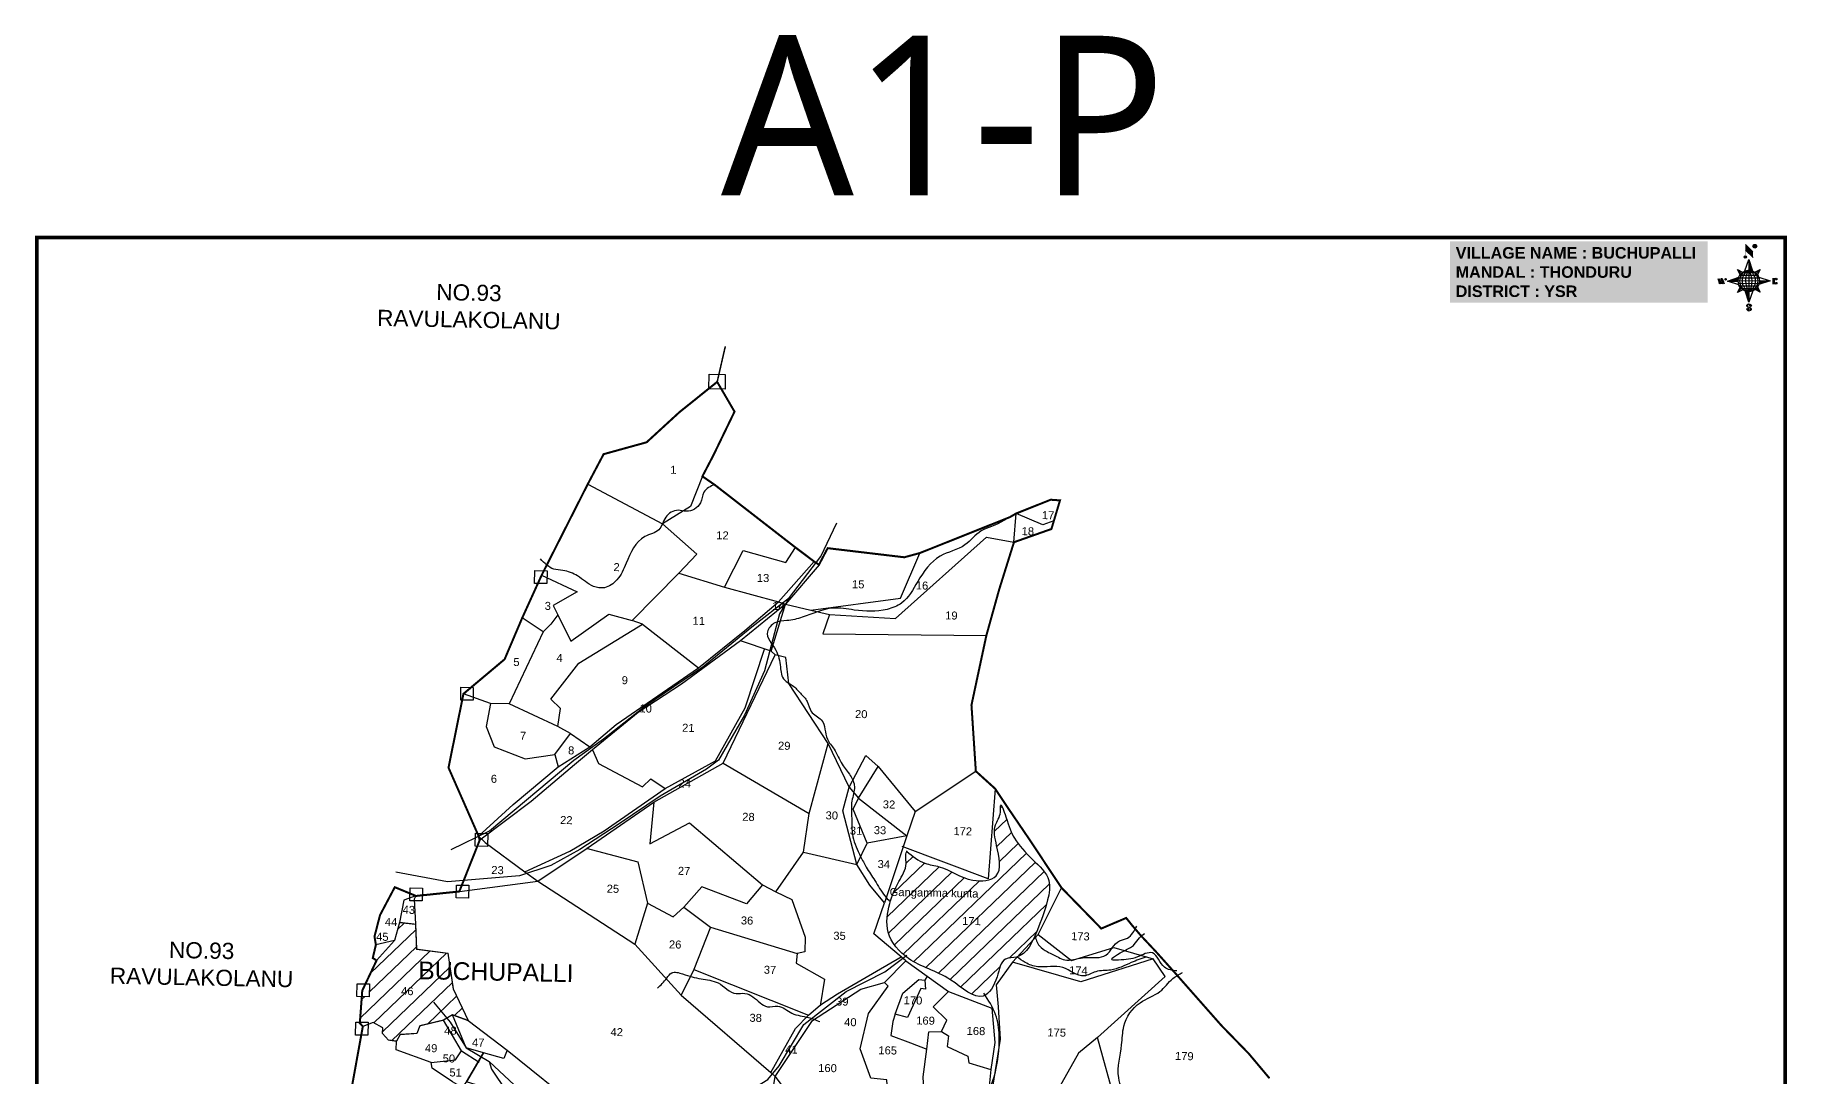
# Model space of a CAD drawing. Header units: inches. Extents: x 203385 to 217778, y 1614706 to 1620457.
# Drawn here: x 203385 to 206848, y 1618396 to 1620457 of the extents above; entities that cross this region are included whole.
import ezdxf
from ezdxf.enums import TextEntityAlignment as Align

# ---------------------------------------------------------------- set-up
doc = ezdxf.new("R2010")
doc.units = ezdxf.units.IN
doc.header["$LTSCALE"] = 15
doc.header["$MEASUREMENT"] = 0
for name, color, linetype in [('bord', 1, 'Continuous'), ('BOUNDRY STONES', 240, 'Continuous'), ('CADAS', 1, 'Continuous'), ('PLOT', 7, 'Continuous'), ('PLOTS NO', 7, 'Continuous'), ('ROADS', 1, 'Continuous'), ('STREAMS', 4, 'Continuous'), ('TEXT', 1, 'Continuous'), ('VILLAGE BOUNADRY', 5, 'Continuous'), ('VILLAGE BOUNDARY', 5, 'Continuous')]:
    doc.layers.add(name, color=color, linetype=linetype)
doc.styles.get("Standard").update_dxf_attribs({"font": 'arial.ttf'})
doc.styles.add('TMS', font='trebuc.ttf')
pattern_1 = [(270.375479083, (-2069700.0438, 9073869.3916), (1.91060089915, 0.0125210085), [])]
pattern_2 = [(0.375479083, (-2069700.0438, 9073869.3916), (-0.0125210085, 1.91060089915), [])]
pattern_3 = [(43.893983, (173863.55, 1904381.154), (-17.407377, 18.0927438), [])]

# ---------------------------------------------------------------- blocks, each defined once
blk = doc.blocks.new('*X14')
at = {"color": 0, "linetype": 'Continuous'}
for p, q in [((6321.6, 240.5), (6322.3, 241.2)), ((6321.6, 240.3), (6322.3, 241)), ((6321.6, 240.1), (6322.3, 240.8)), ((6321.6, 239.9), (6322.4, 240.7)), ((6321.6, 239.8), (6322.4, 240.6)), ((6321.6, 239.6), (6322.5, 240.5)), ((6321.6, 239.4), (6322.5, 240.3)), ((6321.6, 239.2), (6322.6, 240.2)), ((6321.7, 239.1), (6322.6, 240.1)), ((6321.8, 240.8), (6322.4, 241.4)), ((6321.8, 239), (6322.7, 240)), ((6321.8, 239), (6322.8, 239.9)), ((6321.9, 238.9), (6322.9, 239.8)), ((6322, 238.8), (6323, 239.7)), ((6322.1, 241.3), (6322.4, 241.6)), ((6322.1, 238.7), (6323.1, 239.6)), ((6322.2, 238.6), (6323.1, 239.6)), ((6322.3, 238.5), (6323.2, 239.5)), ((6322.4, 238.5), (6323.3, 239.4)), ((6322.5, 238.4), (6323.4, 239.3)), ((6322.7, 238.4), (6323.6, 239.3)), ((6322.8, 238.3), (6323.7, 239.2)), ((6322.9, 238.3), (6323.8, 239.1)), ((6323.1, 238.2), (6323.9, 239.1)), ((6323.2, 238.2), (6324, 239)), ((6323.3, 238.2), (6324.2, 239)), ((6323.5, 238.1), (6324.3, 238.9)), ((6323.7, 238.1), (6324.4, 238.9)), ((6323.8, 238.1), (6324.6, 238.8)), ((6324.1, 238.2), (6324.7, 238.8)), ((6324.3, 238.3), (6324.9, 238.8)), ((6324.6, 238.3), (6325.1, 238.8)), ((6324.8, 238.4), (6325.2, 238.8)), ((6325.1, 238.5), (6325.4, 238.8)), ((6325.4, 238.6), (6325.6, 238.8))]:
    blk.add_line(p, q, dxfattribs=at)
blk = doc.blocks.new('*X13')
at = {"color": 0, "linetype": 'Continuous'}
for p, q in [((6324.4, 240.3), (6324.5, 240.4)), ((6324.6, 240.3), (6324.8, 240.5)), ((6324.7, 240.2), (6325, 240.5)), ((6324.8, 240.2), (6325.2, 240.6)), ((6325, 240.1), (6325.5, 240.6)), ((6325.1, 240.1), (6325.6, 240.6)), ((6325.2, 240), (6325.8, 240.6)), ((6325.3, 240), (6326, 240.6)), ((6325.4, 239.9), (6326.1, 240.6)), ((6325.5, 239.8), (6326.2, 240.5)), ((6325.6, 239.8), (6326.3, 240.5)), ((6325.7, 239.7), (6326.5, 240.4)), ((6325.9, 239.6), (6326.6, 240.3)), ((6326, 239.5), (6326.7, 240.3)), ((6326, 239.4), (6326.8, 240.2)), ((6326.1, 239.3), (6327, 240.2)), ((6326.2, 239.3), (6327.1, 240.1)), ((6326.3, 239.2), (6327.1, 240)), ((6326.4, 239.1), (6327.2, 239.9)), ((6326.5, 239), (6327.3, 239.8)), ((6326.5, 238.9), (6327.4, 239.7)), ((6326.6, 238.8), (6327.5, 239.6)), ((6326.7, 238.7), (6327.5, 239.5)), ((6326.8, 238.6), (6327.6, 239.4)), ((6326.8, 238.5), (6327.7, 239.3)), ((6326.8, 236.5), (6327.4, 237)), ((6326.9, 238.3), (6327.8, 239.2)), ((6326.9, 238.2), (6327.9, 239.1)), ((6326.9, 236.8), (6327.6, 237.4)), ((6327, 238.1), (6327.8, 239)), ((6327, 237.9), (6327.8, 238.8)), ((6327, 237.8), (6327.8, 238.6)), ((6327, 237.6), (6327.8, 238.4)), ((6327, 237.4), (6327.8, 238.2)), ((6327, 237.3), (6327.8, 238)), ((6327, 237.1), (6327.8, 237.9))]:
    blk.add_line(p, q, dxfattribs=at)
blk = doc.blocks.new('sy')
at = {"layer": 'bord', "extrusion": (0.000169932, 0.004808, 0.999988)}
h = blk.add_hatch(dxfattribs=at)
h.set_pattern_fill('LINE', color=8, scale=15.285135, angle=0.3755, style=0)
h.set_pattern_definition(pattern_2)
h.paths.add_polyline_path([(-0.2, 22.9, -0.090992), (8, 21.5), (-0.3, 45.9)])
h = blk.add_hatch(dxfattribs=at)
h.set_pattern_fill('LINE', color=8, scale=15.285135, angle=-89.6245, style=0)
h.set_pattern_definition(pattern_1)
h.paths.add_polyline_path([(-22.9, -0.2, -0.090992), (-21.5, 8), (-45.9, -0.3)])
h = blk.add_hatch(dxfattribs=at)
h.set_pattern_fill('LINE', color=8, scale=15.285135, angle=-89.6245, style=0)
h.set_pattern_definition(pattern_1)
h.paths.add_polyline_path([(45.9, 0.3), (22.9, 0.2, -0.090992), (21.5, -8)])
h = blk.add_hatch(dxfattribs=at)
h.set_pattern_fill('LINE', color=8, scale=15.285135, angle=0.3755, style=0)
h.set_pattern_definition(pattern_2)
h.paths.add_polyline_path([(0.2, -22.9, -0.090992), (-8, -21.5), (0.3, -45.9)])
for p, q in [((-7.3, 78.3, -0.4), (8.9, 62.3, -0.3)), ((-8.3, 21.4, -0.1), (-0.3, 45.9, -0.2)), ((-7.3, 66.2, -0.3), (9, 50.2, -0.2)), ((-0.3, 45.9, -0.2), (8, 21.5, -0.1)), ((-0.3, 45.9, -0.2), (-0.2, 22.9, -0.1)), ((-66.6, 5, 0), (-62.8, -6.2, 0)), ((-63.4, 5.1, 0), (-59.5, -6.2, 0)), ((-60.2, 5.1, 0), (-56.3, -6.2, 0)), ((-60.2, 5.1, 0), (-56.9, 5.1, 0)), ((-56.9, 5.1, 0), (-53.1, -6.1, 0)), ((-45.9, -0.3, 0), (-21.5, 8, 0)), ((-24.5, 24.2, -0.1), (-13.3, 18.7, -0.1)), ((-24.5, 24.2, -0.1), (-16.3, 16.1, -0.1)), ((-18.8, 13.1, -0.1), (-24.5, 24.2, -0.1)), ((13.1, 18.8, -0.1), (24.2, 24.5, -0.1)), ((24.2, 24.5, -0.1), (16.1, 16.3, -0.1)), ((24.2, 24.5, -0.1), (18.7, 13.3, -0.1)), ((21.4, 8.3, 0), (45.9, 0.3, 0)), ((45.9, 0.3, 0), (21.5, -8, 0)), ((22.9, 0.2, 0), (45.9, 0.3, 0)), ((51.5, 5.7, 0), (51.6, -6.7, 0)), ((55.1, -6.7, 0), (55, 5.7, 0)), ((-45.9, -0.3, 0), (-22.9, -0.2, 0)), ((-21.4, -8.3, 0), (-45.9, -0.3, 0)), ((-24.2, -24.5, 0.1), (-18.7, -13.3, 0.1)), ((-24.2, -24.5, 0.1), (-16.1, -16.3, 0.1)), ((-13.1, -18.8, 0.1), (-24.2, -24.5, 0.1)), ((0.3, -45.9, 0.2), (-8, -21.5, 0.1)), ((0.2, -22.9, 0.1), (0.3, -45.9, 0.2)), ((8.3, -21.4, 0.1), (0.3, -45.9, 0.2)), ((24.5, -24.2, 0.1), (13.3, -18.7, 0.1)), ((24.5, -24.2, 0.1), (16.3, -16.1, 0.1)), ((18.8, -13.1, 0.1), (24.5, -24.2, 0.1))]:
    blk.add_line(p, q, dxfattribs=at)
at = {"layer": 'bord', "color": 8, "linetype": 'ByBlock', "extrusion": (0.000169932, 0.004808, 0.999988)}
for p, q in [((22.9, 0.2, 0), (-22.9, -0.2, 0)), ((22.2, 5.9, 0), (-22.2, 5.6, 0)), ((19.8, 11.6, -0.1), (-19.9, 11.3, -0.1)), ((15.1, 17.3, -0.1), (-15.3, 17.1, -0.1)), ((-0.2, 22.9, -0.1), (0.2, -22.9, 0.1)), ((22.2, -5.6, 0), (-22.2, -5.9, 0)), ((19.9, -11.3, 0.1), (-19.8, -11.6, 0.1)), ((15.3, -17.1, 0.1), (-15.1, -17.3, 0.1))]:
    blk.add_line(p, q, dxfattribs=at)
at = {"layer": 'bord', "extrusion": (0.000169932, 0.004808, 0.999988)}
for points, const_width in [([(-7.2, 54.1), (-7.3, 78.3)], 0.291), ([(9, 50.2), (8.8, 74.4)], 0.291), ([(-67.7, 5), (-63.4, 5.1)], 0.116), ([(-59.5, -6.2), (-58.5, 0.3)], 0.116), ([(-53.1, -6.1), (-51.6, 3.5)], 0.116), ([(49.7, 5.7), (58.6, 5.7)], 0.128), ([(55.1, 0.4), (56.8, 0.4)], 0.128), ([(-59.5, -6.2), (-64.4, -6.2)], 0.116), ([(-56.3, -6.2), (-51.5, -6.1)], 0.116), ([(58.7, -6.7), (49.8, -6.8)], 0.128)]:
    blk.add_lwpolyline(points, dxfattribs=dict(at, const_width=const_width))
for points, const_width in [([(11.3, 75.7, 1), (14.4, 73.1, 1)], 4.03), ([(-8.6, 52.2, 1), (-6.6, 50.5, 1)], 2.69), ([(-50.6, 4.1, 1), (-49.3, 3, 1)], 1.61), ([(57.9, 4.5, 1), (59.3, 3.4, 1)], 1.77), ([(58, -4.4, 1), (59.3, -5.5, 1)], 1.77), ([(-1.6, -61.3, 1), (-3.1, -60.1, 1)], 2), ([(4.4, -53.7, 1), (2.9, -52.5, 1)], 2)]:
    blk.add_lwpolyline(points, format="xyb", close=True, dxfattribs=dict(at, const_width=const_width))
for points in [[(-3.7, -62.2), (-2.4, -63.4), (-0.4, -63.9), (2.3, -63.8), (4.2, -63.1), (5.5, -61.6), (5.4, -60.2), (4.6, -58.9), (4, -58.4), (2.3, -57.6), (-1.3, -56.6), (-2.8, -55.9), (-3.4, -55.4), (-4.2, -54), (-4.2, -52.1), (-3, -50.7), (-1.2, -50), (1.8, -49.8), (3.8, -50.5), (4.8, -51.6)], [(-1.3, -56.6), (-2.1, -55.5), (-2.4, -54.3), (-2.5, -52.5), (-2.2, -51.6), (-1.4, -50.5), (-0.2, -49.9)], [(2.3, -63.8), (3.3, -62.7), (3.6, -61.4), (3.4, -60.2), (2.6, -58.6), (1.1, -57.3)]]:
    blk.add_lwpolyline(points, dxfattribs=at)
for centre, radius in [((12.8, 74.4), 4.03), ((-7.6, 51.3), 2.69), ((-49.9, 3.5), 1.61), ((0, 0), 22.9), ((58.6, 3.9), 1.77), ((58.6, -4.9), 1.77), ((-2.3, -60.7), 2), ((3.7, -53.1), 2)]:
    blk.add_circle(centre, radius, dxfattribs=at)
at = {"layer": 'bord', "color": 8, "linetype": 'ByBlock', "extrusion": (0.000169932, 0.004808, 0.999988)}
for centre, radius, start, end in [((3.1, 0), 23.1, 98.0037, 262.7474), ((11.2, 0.1), 25.5, 116.3648, 244.3863), ((33.1, 0.2), 40.3, 145.6675, 215.0836), ((-11.2, -0.1), 25.5, 296.3648, 64.3863), ((-33.1, -0.2), 40.3, 325.6675, 35.0836), ((-3.1, 0), 23.1, 278.0037, 82.7474)]:
    blk.add_arc(centre, radius, start, end, dxfattribs=at)
at = {"layer": 'bord', "extrusion": (0.000169932, 0.004808, 0.999988)}
for points in [[(-7.3, 78.3), (8.9, 62.3), (-7.3, 66.2), (9, 50.2)], [(-66.6, 5), (-63.4, 5.1), (-62.8, -6.2), (-59.5, -6.2)], [(-60.2, 5.1), (-56.9, 5.1), (-56.3, -6.2), (-53.1, -6.1)], [(55, 5.7), (55.1, -6.7), (51.5, 5.7), (51.6, -6.7)]]:
    blk.add_solid(points, dxfattribs=at)
at = {"layer": 'bord', "extrusion": (0.000169932, 0.004808, 0.999988), "xscale": 1.444935456737715, "yscale": 1.444935456737715, "zscale": 1.444935456737715, "rotation": 141.1624086003328}
for name, p in [('*X13', (7334.5, -5516.8)), ('*X14', (7337.2, -5520.6))]:
    blk.add_blockref(name, p, dxfattribs=at)

msp = doc.modelspace()

# ---------------------------------------------------------------- hatches: boundary and pattern name
at = {"layer": 'PLOT'}
h = msp.add_hatch(dxfattribs=at)
h.set_pattern_fill('ANSI31', color=11, scale=7.907734, angle=-1.106)
h.set_pattern_definition(pattern_3)
h.paths.add_polyline_path([(204139, 1618649.3), (204137.1, 1618698.6), (204105.8, 1618702.2), (204095.6, 1618666), (204060.2, 1618626.9), (204038.2, 1618580.6), (204046.2, 1618580.4), (204045.7, 1618554.9), (204031, 1618555.2), (204027.3, 1618504.8), (204043.6, 1618504.5), (204043.6, 1618500.4), (204053.7, 1618504.4), (204072.3, 1618493.4), (204072.1, 1618482.2), (204083.5, 1618469.3), (204099.7, 1618466.9), (204107, 1618480.1), (204139.5, 1618482.4), (204145.7, 1618497.4), (204192.7, 1618508.7), (204210.6, 1618519.3), (204241.3, 1618507.8), (204211.5, 1618570.6), (204201.1, 1618641)])
h.paths.add_polyline_path([(204104.3, 1618554.3), (204136.9, 1618553.7), (204137.4, 1618577.9), (204104.8, 1618578.5)], flags=24)
h.paths.add_polyline_path([(204133.1, 1618580.4), (204458.1, 1618574.1), (204459.2, 1618628.4), (204134.1, 1618634.7)], flags=9)
at = {"layer": 'STREAMS'}
h = msp.add_hatch(dxfattribs=at)
h.set_pattern_fill('ANSI31', color=256, scale=7.907734, angle=-1.106)
h.set_pattern_definition(pattern_3)
edge = h.paths.add_edge_path()
edge.add_spline(control_points=[(205109.1, 1618843.6), (205108.8, 1618843.1), (205103.7, 1618836.4), (205112, 1618812.1), (205089.2, 1618780.7), (205072.3, 1618737.4), (205062.9, 1618677.8), (205117.2, 1618616.8), (205187.2, 1618603.4), (205256.4, 1618535.3), (205289.5, 1618590.4), (205294.4, 1618633.3), (205318.9, 1618631.8), (205326.7, 1618633.9), (205327.4, 1618634.1)], knot_values=[1285.213998, 1285.213998, 1285.213998, 1285.213998, 1288.323416, 1332.952766, 1406.43306, 1495.677748, 1602.930418, 1727.112934, 1905.715937, 2041.458191, 2130.728794, 2204.374216, 2246.130806, 2250.296377, 2250.296377, 2250.296377, 2250.296377], degree=3, periodic=0)
edge.add_line((205327.4, 1618634.1), (205358.4, 1618668))
edge.add_spline(control_points=[(205358.4, 1618668), (205360.9, 1618673.5), (205372.3, 1618701.5), (205385.7, 1618735.7), (205395.5, 1618792), (205355.4, 1618826.2), (205318.5, 1618867.1), (205309.5, 1618896.1), (205292.1, 1618944.7), (205295.5, 1618912.5), (205277.5, 1618892.5), (205287.1, 1618848.8), (205301.4, 1618786.7), (205225.2, 1618780), (205187.9, 1618812.1), (205138.6, 1618817.5), (205119.5, 1618833), (205108.2, 1618842.2)], knot_values=[0, 0, 0, 0, 30.852721, 155.308376, 228.947537, 327.345588, 432.822693, 519.723535, 567.368905, 594.026928, 645.029327, 722.895771, 836.438512, 925.111517, 1060.845992, 1116.288843, 1197.530927, 1197.530927, 1197.530927, 1197.530927], degree=3, periodic=0)
h.paths.add_polyline_path([(205213.6, 1618693.4), (205258.4, 1618692.5), (205258.8, 1618716.3), (205214, 1618717.2)], flags=24)

# ---------------------------------------------------------------- linework, layer by layer
at = {"layer": 'BOUNDRY STONES'}
for points in [[(204717.8, 1619786), (204749.6, 1619785.4), (204749, 1619756.4), (204717.3, 1619757)], [(204372.9, 1619398), (204397.3, 1619397.5), (204396.8, 1619372), (204372.4, 1619372.4)], [(204227, 1619167.4), (204251.4, 1619166.9), (204250.9, 1619141.4), (204226.5, 1619141.8)], [(204255.7, 1618878.3), (204280.2, 1618877.8), (204279.7, 1618852.3), (204255.2, 1618852.8)], [(204126.3, 1618770.5), (204150.8, 1618770), (204150.3, 1618744.5), (204125.8, 1618745)], [(204218.3, 1618776), (204242.7, 1618775.6), (204242.2, 1618750), (204217.8, 1618750.5)], [(204021.8, 1618580.9), (204046.2, 1618580.4), (204045.7, 1618554.9), (204021.3, 1618555.4)], [(204019.2, 1618504.9), (204043.6, 1618504.5), (204043.2, 1618479), (204018.7, 1618479.4)]]:
    msp.add_lwpolyline(points, close=True, dxfattribs=at)
at = {"layer": 'PLOT'}
for points in [[(204477.7, 1619568.8), (204625.3, 1619490.4), (204693.1, 1619430.5), (204657.4, 1619392.8)], [(204704.3, 1619584.2), (204681, 1619524.6), (204625.3, 1619490.4)], [(204918.4, 1619319.6), (204955.8, 1619311.2), (205086.2, 1619303.1), (205265.6, 1619463.8), (205320.2, 1619453.9), (205324.8, 1619510.8)], [(205399, 1619495.9), (205377.3, 1619488), (205324.8, 1619510.8)], [(204262, 1618872.6), (204330.2, 1618935.5), (204419.1, 1619009.5), (204481.5, 1619049.2), (204533.5, 1619093.3), (204696.4, 1619205.8), (204787.9, 1619279.6), (204854.7, 1619335.9), (204925.4, 1619415.6)], [(204386.5, 1619388.7), (204457, 1619355.7), (204409.2, 1619328.9), (204418.6, 1619310.1), (204444.4, 1619258.3), (204519.3, 1619311.7), (204565.5, 1619299.1), (204657.4, 1619392.8), (204748.1, 1619365.2), (204784.6, 1619437.8), (204869.4, 1619414.1), (204888.5, 1619443.3)], [(204748.1, 1619365.2), (204854.7, 1619335.9), (204868.8, 1619331.6), (204918.4, 1619319.6), (205096.1, 1619343), (205134.2, 1619432.5)], [(204934.8, 1619409.4), (204868.8, 1619331.6), (204779.9, 1619258.9), (204663, 1619173.3), (204577.5, 1619117.4), (204487, 1619043.4), (204451.6, 1619013.4), (204365.9, 1618941.2), (204264, 1618864.5)], [(204840.5, 1619238.2), (204868.8, 1619331.6)], [(204955.8, 1619311.2), (204942.1, 1619273), (205265.6, 1619269.3)], [(204389.3, 1619277), (204344.4, 1619181.5), (204322.3, 1619134.6), (204285.1, 1619135), (204231.9, 1619154)], [(204418.6, 1619310.1), (204404.9, 1619292), (204389.3, 1619277), (204348.1, 1619304.2)], [(204418.3, 1619089.4), (204423.9, 1619125.3), (204404.5, 1619143.8), (204459.7, 1619214.8), (204585.8, 1619291.6), (204565.5, 1619299.1)], [(204585.8, 1619291.6), (204696.4, 1619205.8)], [(204223.8, 1618763.2), (204379, 1618783.8), (204476.3, 1618848.9), (204608.5, 1618939.7), (204745.2, 1619017), (204848, 1619231.4), (204840.5, 1619238.2), (204779.9, 1619258.9)], [(204353.3, 1618802.2), (204442.5, 1618843.2), (204509.8, 1618883.4), (204630.5, 1618966.9), (204730, 1619021.4), (204788.7, 1619126.4), (204827.7, 1619244.2)], [(204593.1, 1617453.9), (204625.7, 1617541), (204632.8, 1617539.3), (204692.5, 1617735.4), (204701.8, 1617766.2), (204764.7, 1617993), (204808, 1618154.7), (204848.3, 1618397.6), (204922.1, 1618508.2), (205017.3, 1618569.8), (205064.3, 1618583.1), (205106.7, 1618626.1), (205096.9, 1618633.9), (205043.3, 1618679.2), (205064.2, 1618740.8), (205035.3, 1618775.8), (205009.6, 1618816.4), (204982.2, 1618922.6), (204994.3, 1618969.4), (204952.8, 1619055.6), (204875.1, 1619174.2), (204869.5, 1619225.6), (204848, 1619231.4)], [(204285.1, 1619135), (204277, 1619089.6), (204292.5, 1619049.2), (204354.2, 1619025.6), (204412.3, 1619033.9), (204419.1, 1619009.5)], [(204412.3, 1619033.9), (204443.7, 1619075.6), (204418.3, 1619089.4), (204322.3, 1619134.6)], [(204443.7, 1619075.6), (204481.5, 1619049.2)], [(204487, 1619043.4), (204498.9, 1619016.3), (204586, 1618969.9), (204602.5, 1618986), (204630.5, 1618966.9)], [(204823.2, 1618776.4), (204849.5, 1618762.6), (204904.2, 1618840.8), (204915.6, 1618917.5), (204952.8, 1619055.6)], [(204745.2, 1619017), (204915.6, 1618917.5)], [(204904.2, 1618840.8), (205009.6, 1618816.4), (205030.1, 1618859), (205002.2, 1618925.7), (205013, 1618948), (205051.5, 1619010.1)], [(204994.3, 1618969.4), (205027.4, 1619032.2), (205051.5, 1619010.1), (205124.6, 1618921.3), (205244.8, 1619001.1)], [(204994.3, 1618969.4), (205013, 1618948), (205108.2, 1618873.3), (205030.1, 1618859)], [(205283, 1618966.5), (205269.2, 1618788.5), (205099.2, 1618851.9)], [(204608.5, 1618939.7), (204600.7, 1618857.4), (204678.6, 1618898.8), (204823.2, 1618776.4), (204791.7, 1618739), (204703.1, 1618772.6), (204667.6, 1618732)], [(205124.6, 1618921.3), (205108.2, 1618873.3), (205064.2, 1618740.8)], [(204262, 1618872.6), (204274.6, 1618860.3), (204353.3, 1618802.2), (204379, 1618783.8), (204570.8, 1618658.8), (204662.5, 1618558), (204839.6, 1618405.4), (204848.3, 1618397.6)], [(204474.6, 1618848.7), (204576.6, 1618821.7), (204595.9, 1618740.2), (204646.4, 1618713.2), (204667.6, 1618732), (204720.4, 1618692.5), (204891.3, 1618640.5), (204889.4, 1618621.3), (204945.5, 1618590.1), (204937.2, 1618537.2)], [(204849.5, 1618762.6), (204880.8, 1618747.5), (204907.3, 1618672.9), (204906.8, 1618643.8), (204891.3, 1618640.5)], [(205317.5, 1618623.2), (205367.8, 1618678.4), (205414.1, 1618770.6)], [(204138.1, 1618754.4), (204114.3, 1618746.2), (204105.8, 1618702.2), (204095.6, 1618666), (204060.2, 1618626.9)], [(204138.1, 1618754.4), (204134.8, 1618748.1), (204137.1, 1618698.6), (204139, 1618649.3), (204201.1, 1618641), (204211.5, 1618570.6), (204241.3, 1618507.8), (204318.1, 1618449.7), (204464.2, 1618332.1), (204543, 1618270.9), (204543.5, 1618263.7), (204644.3, 1618222.6), (204808, 1618154.7)], [(204595.9, 1618740.2), (204570.8, 1618658.8)], [(204105.8, 1618702.2), (204137.1, 1618698.6)], [(204720.4, 1618692.5), (204687.3, 1618608.9), (204662.5, 1618558)], [(204095.6, 1618666), (204058.8, 1618657.6)], [(205367.8, 1618678.4), (205433.9, 1618626.6), (205517.5, 1618652.3), (205595.1, 1618629.9)], [(204839.6, 1618405.4), (204888.4, 1618492), (204914.1, 1618518.8), (204938, 1618539.1), (204971.3, 1618560.5), (205096.9, 1618633.9)], [(205106.7, 1618626.1), (205148.6, 1618595.8), (205191.1, 1618565.1), (205276.4, 1618532.3), (205282.2, 1618464.3), (205274.7, 1618411.4), (205271.2, 1618378.4)], [(205485.6, 1618474.5), (205619.1, 1618595.3), (205595.1, 1618629.9), (205452.4, 1618584.6), (205317.5, 1618623.2), (205284.8, 1618578.3)], [(204687.3, 1618608.9), (204914.1, 1618518.8)], [(205175.5, 1618314.4), (205071.8, 1618349.6), (205068.9, 1618390.7), (205037.1, 1618394.3), (205016.2, 1618452.3), (205032.8, 1618521.7), (205071.2, 1618576.1), (205071.2, 1618576.1), (205064.3, 1618583.1)], [(205148.6, 1618595.8), (205143.7, 1618587.6), (205145.5, 1618570.1), (205136.4, 1618571.5), (205109.9, 1618514.3), (205085.4, 1618520.8), (205100.8, 1618562.3), (205131.9, 1618589), (205143.7, 1618587.6)], [(204950.4, 1618295.1), (204989.7, 1618283.2), (205021.8, 1618279.5), (205021.5, 1618261.1), (205036.9, 1618256.3), (205036.6, 1618240.4), (205078.2, 1618222.8), (205091.9, 1618216.1), (205141.2, 1618199.5), (205175.5, 1618314.4), (205182.7, 1618327.7), (205142.6, 1618360.5), (205140.4, 1618396.9), (205148.2, 1618451.5), (205152.2, 1618485.4), (205176.9, 1618486.1), (205187.2, 1618508.5), (205160.8, 1618535.1), (205191.1, 1618565.1)], [(205284.8, 1618578.3), (205288.7, 1618535.3), (205293.2, 1618471), (205276.1, 1618363.4), (205244.9, 1618301.6), (205207.7, 1618178.6), (205173.7, 1618123.3), (205116.6, 1618071.3), (205153.6, 1618019.5), (205178.3, 1617880.1), (205182.5, 1617855.9), (205165.8, 1617792), (205176.1, 1617765.1), (205162.5, 1617747.4)], [(204318.1, 1618449.7), (204311.7, 1618432.8), (204271.5, 1618444.1), (204238.1, 1618386.9), (204271.5, 1618444.1), (204237.3, 1618453.8), (204210.6, 1618519.3), (204241.3, 1618507.8), (204210.6, 1618519.3), (204192.7, 1618508.7), (204145.7, 1618497.4), (204139.5, 1618482.4), (204107, 1618480.1), (204099.7, 1618466.9)], [(205085.4, 1618520.8), (205080.8, 1618506), (205076.6, 1618478.1), (205115.9, 1618463.6), (205148.2, 1618451.5)], [(204575.9, 1617458.4), (204575.9, 1617458.4), (204582.1, 1617465.4), (204530.8, 1617623.2), (204486, 1617754.9), (204435.4, 1617907.8), (204412.2, 1617956.6), (204409, 1618003.8), (204413, 1618054.3), (204402.6, 1618119.5), (204411.3, 1618202.6), (204287, 1618371.7), (204238.1, 1618386.9), (204228.7, 1618376.4), (204210.1, 1618386.9), (204170.3, 1618413.8), (204168, 1618425), (204098.9, 1618450.2), (204099.7, 1618466.9), (204083.5, 1618469.3), (204072.1, 1618482.2), (204072.3, 1618493.4), (204053.7, 1618504.4), (204033, 1618496.3)], [(204168, 1618425), (204216, 1618430), (204228.2, 1618448.3), (204192.7, 1618508.7)], [(205176.9, 1618486.1), (205191.1, 1618477.5), (205188.3, 1618456.7), (205229.2, 1618437.8), (205230.8, 1618424.3), (205274.7, 1618411.4)], [(204228.2, 1618448.3), (204263.1, 1618425.7)], [(205207.1, 1618089.7), (205307.8, 1618204.3), (205334, 1618200.8), (205438.6, 1618273.6), (205520.5, 1618347.7), (205485.6, 1618474.5), (205447.7, 1618443.2), (205381.9, 1618326.2), (205276.1, 1618363.4)], [(204848.3, 1618397.6), (204920.5, 1618299.9), (204906.3, 1618267.1), (204863.4, 1618278.9), (204849.6, 1618241.8), (204847.9, 1618231.1), (204940.8, 1618155.2), (204948.2, 1618169.6), (204963.3, 1618220.7), (204922, 1618255.8), (204906.3, 1618267.1)]]:
    msp.add_lwpolyline(points, dxfattribs=at)
at = {"layer": 'PLOT', "color": 11, "const_width": 1.98}
msp.add_lwpolyline([(204033, 1618496.3), (204053.7, 1618504.4), (204072.3, 1618493.4), (204072.1, 1618482.2), (204083.5, 1618469.3), (204099.7, 1618466.9), (204107, 1618480.1), (204139.5, 1618482.4), (204145.7, 1618497.4), (204192.7, 1618508.7), (204210.6, 1618519.3), (204241.3, 1618507.8), (204211.5, 1618570.6), (204201.1, 1618641), (204139, 1618649.3), (204137.1, 1618698.6), (204105.8, 1618702.2), (204095.6, 1618666), (204060.2, 1618626.9), (204031.9, 1618567.2), (204027.1, 1618502.9), (204033, 1618496.3)], dxfattribs=at)
at = {"layer": 'ROADS'}
for points in [[(204207.5, 1618846.3), (204283.3, 1618883.4), (204450.4, 1619023.2), (204508.8, 1619065.2), (204592.6, 1619131), (204705.2, 1619207.6), (204801.9, 1619286.5), (204876.2, 1619344.5), (204938.2, 1619425.9), (204970.3, 1619492.3)], [(204876.2, 1619344.5), (204857, 1619312.2), (204827.3, 1619199.4), (204787.8, 1619112.2), (204735.8, 1619022.9), (204712.2, 1619005.4), (204620.9, 1618951.5), (204539.8, 1618896.7), (204461.7, 1618846.2), (204404.9, 1618814.3), (204342.9, 1618794.1), (204200.2, 1618782.3), (204098.4, 1618801.7)], [(204173, 1618544.2), (204205.7, 1618505), (204237.3, 1618453.8), (204282.6, 1618427.1), (204362.5, 1618352.6), (204438.3, 1618299), (204541.7, 1618266.2), (204606.1, 1618277.3), (204775.4, 1618355.8), (204833.8, 1618391.2), (204855.8, 1618418.7), (204904.5, 1618500.3), (204988.2, 1618565.1), (205065, 1618604), (205108.7, 1618637)], [(204282.6, 1618427.1), (204287.5, 1618411.6), (204406, 1618234.9), (204417, 1618210.4), (204408.5, 1618129.6), (204413.1, 1618073.5), (204415.7, 1618048.8), (204412.6, 1618001.8), (204415.5, 1617959.6), (204438, 1617908.1), (204468.8, 1617820.5), (204508.9, 1617704.5), (204547, 1617590.1), (204597.1, 1617429.4)]]:
    msp.add_lwpolyline(points, dxfattribs=at)
at = {"layer": 'STREAMS'}
for points in [[(204729, 1619568.6), (204707.3, 1619552.8), (204700.3, 1619531.5), (204672.6, 1619515), (204656.5, 1619517.1), (204631.7, 1619503.3), (204618.4, 1619478.5), (204590.4, 1619465.1), (204553.8, 1619412.2), (204535.2, 1619379.5), (204510.7, 1619364), (204489.1, 1619366.5), (204457.6, 1619387.1), (204428.4, 1619397.9), (204410.4, 1619400.7), (204384.2, 1619420.8)], [(205323.4, 1619510.4), (205275.9, 1619484.9), (205255.5, 1619476.3), (205223.2, 1619448.5), (205174.2, 1619426.3), (205129.9, 1619376.1), (205098.1, 1619333.6), (205069.4, 1619321), (205004.6, 1619319.8), (204962.7, 1619323.5), (204901.7, 1619305.6), (204871.4, 1619298.8), (204847.8, 1619294.3), (204832.7, 1619276.9), (204849.3, 1619240.7), (204858.5, 1619207.2), (204866.3, 1619181.5), (204882.6, 1619170.5), (204897.9, 1619155.4), (204911.6, 1619138.6), (204919.5, 1619118.9), (204939.4, 1619102.4), (204951.4, 1619064.3), (204964.7, 1619044.7), (204980.6, 1619014.7), (204996.7, 1618992.6), (205004.9, 1618970.7), (204999.8, 1618942), (204999.3, 1618912.8), (205001.8, 1618871.5), (205017.1, 1618832.5), (205028.2, 1618811.3), (205045.1, 1618785.2), (205065.1, 1618754.3), (205074.4, 1618743.8)], [(205108.2, 1618842.2), (205144.2, 1618819.1), (205172.6, 1618812.1), (205239.1, 1618785.6), (205285, 1618794.1), (205286, 1618853.9), (205283.7, 1618894.9), (205293.5, 1618920), (205294, 1618934), (205304.1, 1618911), (205321.3, 1618868.5), (205357.3, 1618826.1), (205389.1, 1618785.2), (205386.7, 1618746.4), (205365.3, 1618684.4), (205325.3, 1618633.6), (205303.7, 1618629.6), (205286.9, 1618594.5), (205259.4, 1618556.4), (205195.2, 1618588.1), (205111.4, 1618630.9), (205071.5, 1618682.8), (205074.8, 1618739.2), (205092.5, 1618782.8), (205107, 1618818.7), (205108.2, 1618842.2), (205109.1, 1618843.6)], [(205361.3, 1618676.6), (205370.6, 1618655.8), (205386, 1618644.3), (205408, 1618633.2), (205420.7, 1618628), (205456, 1618632.2), (205483.5, 1618632.5), (205501.8, 1618637.6), (205514.9, 1618652.2), (205528.8, 1618665.3), (205544.5, 1618671.2), (205563, 1618694.9)], [(205642, 1618606.2), (205617.6, 1618613.7), (205594.1, 1618641.6), (205564.2, 1618633.8), (205527, 1618627.7), (205514.2, 1618628.2), (205539.9, 1618646.8), (205558.1, 1618658.4), (205568.3, 1618671.3), (205578.4, 1618680)], [(205582.5, 1618634), (205552, 1618622.6), (205511.7, 1618607.9), (205481.9, 1618604.6), (205458.7, 1618596.2), (205416.8, 1618612.9), (205367.2, 1618614.4), (205342.5, 1618622.7), (205326, 1618634.2)], [(204615.4, 1618571.8), (204633.9, 1618592), (204643.6, 1618602.3), (204665.2, 1618600.2), (204701.8, 1618590.3), (204735.3, 1618582.3), (204771.1, 1618561.4), (204788.4, 1618561.7), (204818.2, 1618543.3), (204832.8, 1618535.3), (204853.2, 1618536.5), (204881.4, 1618522.5), (204914, 1618513.9), (204936.3, 1618505.9)], [(205195.7, 1618178.2), (205217.6, 1618174.7), (205252.1, 1618177.9), (205274.9, 1618195.5), (205303.4, 1618209.8), (205329.4, 1618218.1), (205373, 1618240.6), (205432.4, 1618276.3), (205479, 1618293.4), (205497.6, 1618321.9), (205532.2, 1618356.2), (205527.4, 1618394.6), (205533.1, 1618459.9), (205537.5, 1618496.8), (205569.5, 1618543.3), (205608.8, 1618565.3), (205634.4, 1618591.1), (205653.4, 1618603)], [(204420.4, 1617893.3), (204435.3, 1617879.5), (204451.7, 1617864.8), (204465.2, 1617859.6), (204487.6, 1617846.9), (204510.7, 1617841), (204523.3, 1617829.8), (204537.2, 1617822.5), (204585.2, 1617809.3), (204617.1, 1617824.6), (204640.9, 1617829.1), (204728.5, 1617803.3), (204765.9, 1617782), (204788.3, 1617768), (204803.1, 1617748.1), (204822.6, 1617720.1), (204828.6, 1617691.7), (204835.3, 1617659.8), (204857.5, 1617647.4), (204887.9, 1617637.9), (204903.9, 1617628.8), (204920.2, 1617608.7), (204930.9, 1617596.5), (204970, 1617578.6), (205021.5, 1617581.8), (205029.8, 1617591.3), (205033, 1617609.4), (205040.7, 1617644.4), (205058.4, 1617682.4), (205074.6, 1617708.6), (205089.3, 1617728.2), (205113.6, 1617729.5), (205154.8, 1617752.3), (205165.9, 1617759.9), (205164, 1617783.1), (205163.6, 1617799.8), (205177.1, 1617852.4), (205168.2, 1617903.4), (205157.2, 1617955.4), (205149, 1617994.4), (205134.4, 1618018.7), (205119.6, 1618051.3), (205115, 1618069.3), (205153.3, 1618117), (205188.1, 1618164.3), (205207.9, 1618192.6), (205219.5, 1618249.1), (205244, 1618303.6), (205258.2, 1618336.7), (205280.8, 1618397), (205291, 1618478.1), (205283.9, 1618519.8), (205260.9, 1618561.9)]]:
    msp.add_spline(points, degree=3, dxfattribs=at)
at = {"layer": 'VILLAGE BOUNADRY', "const_width": 7}
msp.add_lwpolyline([(203388.5, 1620056.6), (206844.8, 1620056.6), (206844.8, 1614710), (203388.5, 1614710)], close=True, dxfattribs=at)
at = {"layer": 'VILLAGE BOUNDARY'}
for points, const_width in [([(204733.5, 1619771), (204749.6, 1619841.2)], 3), ([(204009.4, 1618366), (204033, 1618496.3), (204027.1, 1618502.9), (204031.9, 1618567.2), (204060.2, 1618626.9), (204052.7, 1618631.6), (204058.8, 1618657.6), (204056.1, 1618674.2), (204067, 1618716.5), (204096.2, 1618771.7), (204138.1, 1618754.4), (204223.8, 1618763.2), (204264, 1618864.5), (204262, 1618872.6), (204202.4, 1619008), (204231.9, 1619154), (204313.3, 1619222.4), (204348.1, 1619304.2), (204386.5, 1619388.7), (204477.7, 1619568.8), (204509, 1619628), (204594, 1619651.5), (204658.6, 1619710.8), (204733.5, 1619771), (204767.8, 1619712.1), (204725.5, 1619624.7), (204704.3, 1619584.2), (204728.9, 1619567.2), (204888.5, 1619443.3), (204925.4, 1619415.6), (204934.8, 1619409.4), (204951.9, 1619442.1), (205103.5, 1619424.1), (205134.2, 1619432.5), (205312.1, 1619503.5), (205324.8, 1619510.8), (205392.8, 1619537.9), (205411.2, 1619536.6), (205399, 1619495.9), (205394.2, 1619480), (205320.2, 1619453.9), (205290.9, 1619360.2), (205265.6, 1619269.3), (205236.2, 1619131.9), (205244.8, 1619001.1), (205283, 1618966.5), (205306.1, 1618931.7), (205351.3, 1618865.3), (205414.1, 1618770.6), (205492.8, 1618689.9), (205542.1, 1618710.9), (205553.7, 1618696.3), (205570.9, 1618676.2), (205600.7, 1618644.4), (205639, 1618601.7), (205730.2, 1618498.3), (205784.5, 1618442.4), (205825.3, 1618393.8)], 4)]:
    msp.add_lwpolyline(points, dxfattribs=dict(at, const_width=const_width))

# ---------------------------------------------------------------- block references
at = {"layer": 'VILLAGE BOUNADRY', "xscale": 0.9216, "yscale": 0.9216, "zscale": 0.9216}
msp.add_blockref('sy', (206772.9, 1619970.6, 0.2), dxfattribs=at)

# ---------------------------------------------------------------- texts
at = {"layer": 'CADAS', "color": 2, "style": 'TMS'}
msp.add_text('A1-P', height=315.69, dxfattribs=at).set_placement((204741.1, 1620139.8, 0.6))
at = {"layer": 'PLOTS NO'}
for s, height, p in [('1', 15.8, (204646.9, 1619597.1)), ('18', 15.82, (205347.7, 1619475.6)), ('17', 15.82, (205387.7, 1619507.3)), ('12', 15.82, (204744, 1619467.5)), ('2', 15.8, (204534.6, 1619404.6)), ('13', 15.82, (204824.2, 1619383.2)), ('15', 15.82, (205012.3, 1619370.7)), ('16', 15.82, (205138.5, 1619368.3)), ('3', 15.8, (204398.7, 1619328)), ('14', 15.82, (204854.8, 1619327.8)), ('19', 15.82, (205196.5, 1619309)), ('11', 15.82, (204697.1, 1619298.4)), ('5', 15.8, (204336.7, 1619217)), ('4', 15.8, (204422, 1619225.2)), ('9', 15.8, (204550.9, 1619181)), ('10', 15.82, (204592.2, 1619125)), ('20', 15.82, (205018.3, 1619114)), ('7', 15.8, (204349.9, 1619071.1)), ('21', 15.82, (204676.5, 1619086.9)), ('8', 15.8, (204444.9, 1619042.2)), ('29', 15.82, (204866.1, 1619051.4)), ('6', 15.8, (204292.2, 1618986)), ('24', 15.82, (204669.4, 1618976.7)), ('32', 15.82, (205073.2, 1618935.3)), ('22', 15.82, (204435.3, 1618904.4)), ('28', 15.82, (204795.4, 1618910.8)), ('30', 15.82, (204960.1, 1618913.6)), ('31', 15.82, (205008.1, 1618883.4)), ('33', 15.82, (205055.4, 1618884.4)), ('172', 15.82, (205219, 1618882.3)), ('34', 15.82, (205063, 1618817.3)), ('23', 15.82, (204299.3, 1618805.5)), ('27', 15.82, (204668.1, 1618803.9)), ('25', 15.82, (204527.4, 1618768.6)), ('Gangamma kunta', 15.815, (205162.2, 1618760.7)), ('43', 15.82, (204124, 1618726.9)), ('44', 15.82, (204089, 1618702.9)), ('36', 15.82, (204792.6, 1618705.8)), ('171', 15.82, (205236.2, 1618704.8)), ('45', 15.82, (204071.6, 1618673.7)), ('26', 15.82, (204650.5, 1618658.4)), ('35', 15.82, (204975.4, 1618675.6)), ('173', 15.82, (205451.5, 1618674.6)), ('37', 15.82, (204838, 1618608.3)), ('174', 15.82, (205447.7, 1618607.2)), ('46', 15.82, (204120.9, 1618566.2)), ('39', 15.82, (204980.8, 1618545.5)), ('170', 15.82, (205120.6, 1618547.8)), ('38', 15.82, (204809.6, 1618513.3)), ('169', 15.82, (205145.5, 1618507.9)), ('48', 15.82, (204206.3, 1618488.2)), ('42', 15.82, (204534.9, 1618485.2)), ('40', 15.82, (204996.8, 1618504.8)), ('168', 15.82, (205245.1, 1618487.3)), ('175', 15.82, (205404.7, 1618484.3)), ('49', 15.82, (204168.1, 1618453.4)), ('47', 15.82, (204261.1, 1618464.5)), ('41', 15.82, (204880.4, 1618450.8)), ('165', 15.82, (205070.6, 1618449)), ('179', 15.82, (205657, 1618437.7)), ('50', 15.82, (204203.2, 1618433)), ('51', 15.82, (204216.5, 1618405.2)), ('160', 15.82, (204951.7, 1618414))]:
    msp.add_text(s, height=height, rotation=358.894, dxfattribs=at).set_placement(p, align=Align.MIDDLE_CENTER)
at = {"layer": 'TEXT'}
msp.add_text('BUCHUPALLI', height=35, rotation=358.894, dxfattribs=at).set_placement((204142.3, 1618589.9))
at = {"layer": 'TEXT', "char_height": 32, "width": 236.261, "attachment_point": 1, "rotation": 358.894}
for insert in [(204122.3, 1619965.9), (203593.9, 1618665)]:
    msp.add_mtext('\\pi56.24786;NO.93  \\P\\pi-59.67028;RAVULAKOLANU', dxfattribs=dict(at, insert=insert))
at = {"layer": 'VILLAGE BOUNADRY', "insert": (206193.5, 1620037.5), "char_height": 22.774, "width": 486.672, "attachment_point": 1, "bg_fill": 1, "box_fill_scale": 1.5, "bg_fill_color": 254, "bg_fill_transparency": 0}
msp.add_mtext('{\\fArial|b1|i0|c0|p34;\\C1;VILLAGE NAME :\\C5; BUCHUPALLI\\P\\C1;MANDAL : \\C5;THONDURU\\P\\C1;DISTRICT : \\C5;YSR}', dxfattribs=at)

doc.saveas('drawing.dxf')
